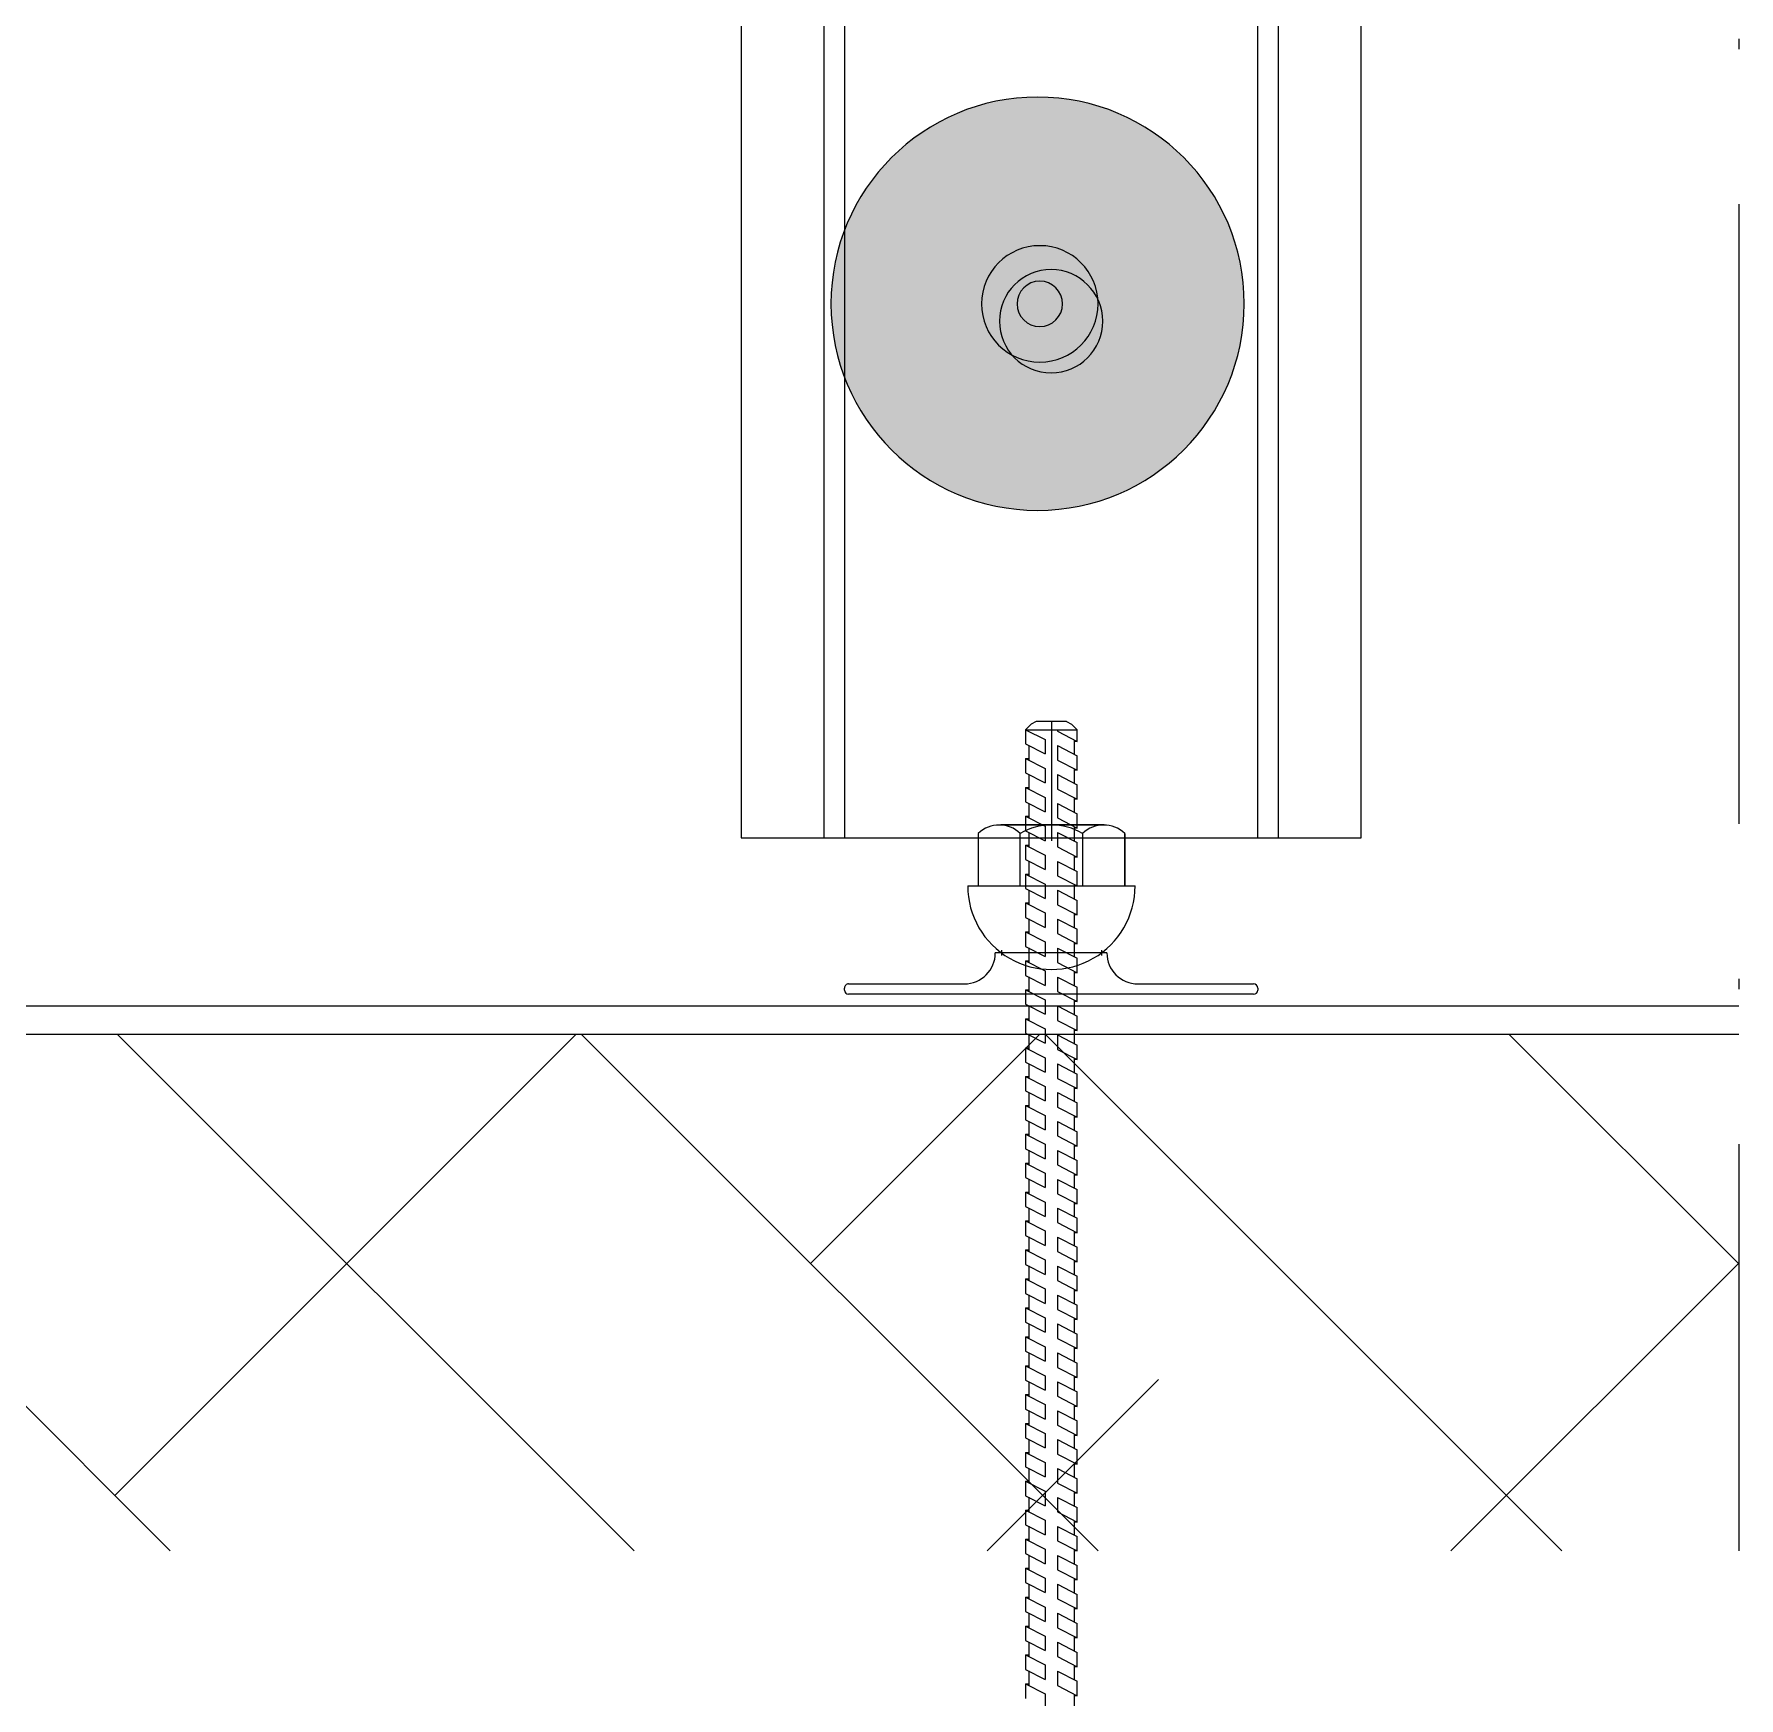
# Model space of a CAD drawing. Header units: millimetres. Extents: x -1985 to 969, y 203 to 500.
# Drawn here: x -1811.1 to -1794.6, y 238.43 to 254.54 of the extents above; entities that cross this region are included whole.
import ezdxf

# ---------------------------------------------------------------- set-up
doc = ezdxf.new("R2010")
doc.units = ezdxf.units.MM
doc.linetypes.add('ACAD_ISO10W100', pattern=[18, 12, -3, 0, -3])
for name, color, linetype in [('А_1500_90', 7, 'Continuous'), ('А_1500_Г', 7, 'Continuous'), ('А_1500_Ш', 7, 'Continuous'), ('А_16', 7, 'Continuous'), ('Контур', 252, 'Continuous'), ('Подхват', 252, 'Continuous'), ('ШПАЛА', 7, 'Continuous')]:
    doc.layers.add(name, color=color, linetype=linetype)

# ---------------------------------------------------------------- blocks, each defined once
blk = doc.blocks.new('A$C58D363DF')
at = {"layer": 'Подхват', "color": 252}
for p, q in [((-3821.35, -415.3), (-3821.35, -115.3)), ((-3821.35, -115.3), (-1321.35, -115.3)), ((-3821.35, -155.3), (-1321.35, -155.3)), ((-3821.35, -165.3), (-1321.35, -165.3)), ((-1321.35, -365.3), (-3821.35, -365.3)), ((-1321.35, -375.3), (-3821.35, -375.3)), ((-1321.35, -415.3), (-3821.35, -415.3))]:
    blk.add_line(p, q, dxfattribs=at)
blk.add_circle((-3571.34, -265.3), 25, dxfattribs=at)
blk = doc.blocks.new('А_1500_Ш')
at = {"layer": 'А_1500_Ш'}
for p, q in [((-98, 0), (0, 0)), ((0, 0), (98, 0)), ((-100, -3), (-100, -2)), ((-42, -5), (-98, -5)), ((98, -5), (42, -5)), ((100, -2), (100, -3)), ((-27, -20), (-27, -20)), ((-27, -20), (27, -20)), ((27, -20), (27, -20))]:
    blk.add_line(p, q, dxfattribs=at)
at = {"layer": 'А_1500_Ш', "color": 253}
for points in [[(-24.38, -21.32), (-24.38, -18.68)], [(24.05, -21.32), (24.05, -18.68)]]:
    blk.add_lwpolyline(points, dxfattribs=at)
at = {"layer": 'А_1500_Ш'}
for centre, radius, start, end in [((98, -2), 2, 0, 90), ((-98, -2), 2, 90, 180), ((-98, -3), 2, 180, 270), ((-42, -20), 15, 0, 90), ((42, -20), 15, 90, 180), ((98, -3), 2, 270, 0)]:
    blk.add_arc(centre, radius, start, end, dxfattribs=at)
blk = doc.blocks.new('А_1500_Г')
at = {"layer": 'А_1500_Г'}
for p, q in [((40.49, 29.55), (-40.49, 29.55)), ((-35.49, 29.55), (-35.49, 4.16)), ((-35.49, 4.16), (-35.49, 29.55)), ((-15.07, 4.16), (-15.07, 29.55)), ((15.08, 29.55), (15.08, 4.16)), ((35.49, 4.16), (35.49, 29.55)), ((-25.58, 0), (0, 0)), ((0, 0), (-24.48, 0)), ((25.58, 0), (0, 0)), ((0, 0), (24.48, 0))]:
    blk.add_line(p, q, dxfattribs=at)
for centre, radius, start, end in [((0, 29.55), 40.49, 359.99883, 180.00117), ((-25.28, 15.02), 14.9, 226.77811, 313.22189), ((0, 29.78), 29.73, 239.52683, 270), ((0, 29.78), 29.73, 270, 300.47317), ((25.28, 15.02), 14.9, 226.77811, 313.22189)]:
    blk.add_arc(centre, radius, start, end, dxfattribs=at)
at = {"layer": 'А_1500_Ш', "color": 253}
blk.add_lwpolyline([(-24.21, 62), (24.21, 62)], dxfattribs=at)
blk = doc.blocks.new('196')
at = {"layer": 'А_1500_90'}
for p, q in [((-12.51, 471.5), (-12.51, 464.5)), ((-12.51, 471.5), (-11, 471.5)), ((-2.86, 466.58), (-12.51, 471.5)), ((-11, 470.73), (-11, 477.74)), ((2.99, 470.61), (2.99, 477.61)), ((12.49, 465.77), (2.99, 470.61)), ((12.49, 465.77), (12.49, 472.77)), ((-2.86, 459.58), (-12.51, 464.5)), ((-11, 456.75), (-11, 463.73)), ((-2.86, 459.58), (-2.86, 466.58)), ((12.49, 458.76), (2.99, 463.6)), ((2.99, 456.6), (2.99, 463.6)), ((11, 459.52), (11, 466.53)), ((12.49, 465.77), (11, 465.77)), ((-12.51, 457.52), (-12.51, 450.52)), ((-12.51, 457.52), (-11, 457.52)), ((-2.86, 452.6), (-12.51, 457.52)), ((12.49, 451.76), (2.99, 456.6)), ((12.49, 451.76), (12.49, 458.76)), ((-2.86, 445.6), (-12.51, 450.52)), ((-11, 442.74), (-11, 449.75)), ((-2.86, 445.6), (-2.86, 452.6)), ((12.49, 444.78), (2.99, 449.62)), ((2.99, 442.62), (2.99, 449.62)), ((11, 445.54), (11, 452.52)), ((12.49, 451.76), (11, 451.76)), ((-12.51, 443.51), (-12.51, 436.51)), ((-12.51, 443.51), (-11, 443.51)), ((-2.86, 438.59), (-12.51, 443.51)), ((-2.86, 431.59), (-2.86, 438.59)), ((12.49, 437.78), (2.99, 442.62)), ((11, 431.53), (11, 438.54)), ((12.49, 437.78), (11, 437.78)), ((12.49, 437.78), (12.49, 444.78)), ((-2.86, 431.59), (-12.51, 436.51)), ((-12.51, 429.5), (-12.51, 422.5)), ((-12.51, 429.5), (-11, 429.5)), ((-2.86, 424.58), (-12.51, 429.5)), ((-11, 428.73), (-11, 435.74)), ((12.49, 430.77), (2.99, 435.61)), ((2.99, 428.61), (2.99, 435.61)), ((12.49, 423.77), (12.49, 430.77)), ((-2.86, 417.58), (-12.51, 422.5)), ((-11, 414.72), (-11, 421.73)), ((-2.86, 417.58), (-2.86, 424.58)), ((12.49, 423.77), (2.99, 428.61)), ((12.49, 416.76), (2.99, 421.6)), ((2.99, 414.6), (2.99, 421.6)), ((11, 417.52), (11, 424.53)), ((12.49, 423.77), (11, 423.77)), ((-12.51, 415.49), (-12.51, 408.49)), ((-12.51, 415.49), (-11, 415.49)), ((-2.86, 410.57), (-12.51, 415.49)), ((12.49, 409.76), (2.99, 414.6)), ((12.49, 409.76), (12.49, 416.76)), ((-2.86, 403.57), (-12.51, 408.49)), ((-11, 400.7), (-11, 407.72)), ((-2.86, 403.57), (-2.86, 410.57)), ((12.49, 402.75), (2.99, 407.6)), ((2.99, 400.6), (2.99, 407.6)), ((11, 403.51), (11, 410.52)), ((12.49, 409.76), (11, 409.76)), ((-12.51, 401.46), (-12.51, 394.46)), ((-12.51, 401.46), (-11, 401.46)), ((-2.86, 396.55), (-12.51, 401.46)), ((-2.86, 389.55), (-2.86, 396.55)), ((12.49, 395.75), (2.99, 400.6)), ((11, 389.49), (11, 396.51)), ((12.49, 395.75), (12.49, 402.75)), ((-2.86, 389.55), (-12.51, 394.46)), ((-11, 386.69), (-11, 393.7)), ((12.49, 388.73), (2.99, 393.57)), ((2.99, 386.57), (2.99, 393.57)), ((12.49, 395.75), (11, 395.75)), ((12.49, 381.73), (12.49, 388.73)), ((-12.51, 387.45), (-12.51, 380.45)), ((-12.51, 387.45), (-11, 387.45)), ((-2.86, 382.54), (-12.51, 387.45)), ((-2.86, 375.54), (-12.51, 380.45)), ((-11, 372.73), (-11, 379.69)), ((-2.86, 375.54), (-2.86, 382.54)), ((12.49, 381.73), (2.99, 386.57)), ((12.49, 374.72), (2.99, 379.56)), ((2.99, 372.56), (2.99, 379.56)), ((11, 375.48), (11, 382.49)), ((12.49, 381.73), (11, 381.73)), ((-12.51, 373.5), (-12.51, 366.5)), ((-12.51, 373.5), (-11, 373.5)), ((-2.86, 368.59), (-12.51, 373.5)), ((12.49, 367.72), (2.99, 372.56)), ((12.49, 367.72), (12.49, 374.72)), ((-2.86, 361.59), (-12.51, 366.5)), ((-11, 358.72), (-11, 365.73)), ((-2.86, 361.59), (-2.86, 368.59)), ((12.49, 360.76), (2.99, 365.61)), ((2.99, 358.61), (2.99, 365.61)), ((11, 361.52), (11, 368.48)), ((12.49, 367.72), (11, 367.72)), ((-12.51, 359.49), (-12.51, 352.49)), ((-12.51, 359.49), (-11, 359.49)), ((-2.86, 354.58), (-12.51, 359.49)), ((12.49, 353.76), (2.99, 358.61)), ((12.49, 353.76), (12.49, 360.76)), ((-2.86, 347.58), (-12.51, 352.49)), ((-11, 344.75), (-11, 351.72)), ((-2.86, 347.58), (-2.86, 354.58)), ((12.49, 346.75), (2.99, 351.6)), ((2.99, 344.6), (2.99, 351.6)), ((11, 347.51), (11, 354.52)), ((12.49, 353.76), (11, 353.76)), ((12.49, 339.75), (12.49, 346.75)), ((-12.51, 345.52), (-12.51, 338.52)), ((-12.51, 345.52), (-11, 345.52)), ((-2.86, 340.61), (-12.51, 345.52)), ((-2.86, 333.61), (-12.51, 338.52)), ((-2.86, 333.61), (-2.86, 340.61)), ((12.49, 339.75), (2.99, 344.6)), ((11, 333.54), (11, 340.51)), ((12.49, 339.75), (11, 339.75)), ((-12.51, 331.51), (-12.51, 324.51)), ((-12.51, 331.51), (-11, 331.51)), ((-2.86, 326.6), (-12.51, 331.51)), ((-11, 330.74), (-11, 337.75)), ((12.49, 332.78), (2.99, 337.63)), ((2.99, 330.63), (2.99, 337.63)), ((12.49, 325.78), (2.99, 330.63)), ((12.49, 325.78), (12.49, 332.78)), ((-2.86, 319.6), (-12.51, 324.51)), ((-11, 316.76), (-11, 323.74)), ((-2.86, 319.6), (-2.86, 326.6)), ((12.49, 318.77), (2.99, 323.62)), ((2.99, 316.62), (2.99, 323.62)), ((11, 319.53), (11, 326.54)), ((12.49, 325.78), (11, 325.78)), ((-12.51, 317.52), (-12.51, 310.52)), ((-12.51, 317.52), (-11, 317.52)), ((-2.86, 312.61), (-12.51, 317.52)), ((12.49, 311.77), (2.99, 316.62)), ((12.49, 311.77), (12.49, 318.77)), ((-2.86, 305.61), (-12.51, 310.52)), ((-11, 302.75), (-11, 309.76)), ((-2.86, 305.61), (-2.86, 312.61)), ((12.49, 304.79), (2.99, 309.63)), ((2.99, 302.63), (2.99, 309.63)), ((11, 305.55), (11, 312.53)), ((12.49, 311.77), (11, 311.77)), ((-12.51, 303.51), (-12.51, 296.51)), ((-12.51, 303.51), (-11, 303.51)), ((-2.86, 298.6), (-12.51, 303.51)), ((-2.86, 291.6), (-2.86, 298.6)), ((12.49, 297.79), (2.99, 302.63)), ((11, 291.54), (11, 298.55)), ((12.49, 297.79), (11, 297.79)), ((12.49, 297.79), (12.49, 304.79)), ((-2.86, 291.6), (-12.51, 296.51)), ((-12.51, 289.5), (-12.51, 282.5)), ((-12.51, 289.5), (-11, 289.5)), ((-2.86, 284.59), (-12.51, 289.5)), ((-11, 288.74), (-11, 295.75)), ((12.49, 290.78), (2.99, 295.62)), ((2.99, 288.62), (2.99, 295.62)), ((12.49, 283.78), (12.49, 290.78)), ((-2.86, 277.59), (-12.51, 282.5)), ((-11, 274.73), (-11, 281.74)), ((-2.86, 277.59), (-2.86, 284.59)), ((12.49, 283.78), (2.99, 288.62)), ((12.49, 276.77), (2.99, 281.61)), ((2.99, 274.61), (2.99, 281.61)), ((11, 277.53), (11, 284.54)), ((12.49, 283.78), (11, 283.78)), ((-12.51, 275.49), (-12.51, 268.49)), ((-12.51, 275.49), (-11, 275.49)), ((-2.86, 270.58), (-12.51, 275.49)), ((12.49, 269.77), (2.99, 274.61)), ((12.49, 269.77), (12.49, 276.77)), ((-2.86, 263.58), (-12.51, 268.49)), ((-11, 260.7), (-11, 267.73)), ((-2.86, 263.58), (-2.86, 270.58)), ((12.49, 262.76), (2.99, 267.6)), ((2.99, 260.6), (2.99, 267.6)), ((11, 263.52), (11, 270.53)), ((12.49, 269.77), (11, 269.77)), ((-12.51, 261.47), (-12.51, 254.47)), ((-12.51, 261.47), (-11, 261.47)), ((-2.86, 256.56), (-12.51, 261.47)), ((-2.86, 249.56), (-2.86, 256.56)), ((12.49, 255.76), (2.99, 260.6)), ((11, 249.49), (11, 256.52)), ((12.49, 255.76), (12.49, 262.76)), ((-2.86, 249.56), (-12.51, 254.47)), ((-11, 246.69), (-11, 253.7)), ((12.49, 248.73), (2.99, 253.58)), ((2.99, 246.58), (2.99, 253.58)), ((12.49, 255.76), (11, 255.76)), ((12.49, 241.73), (12.49, 248.73)), ((-12.51, 247.46), (-12.51, 240.46)), ((-12.51, 247.46), (-11, 247.46)), ((-2.86, 242.55), (-12.51, 247.46)), ((-2.86, 235.55), (-12.51, 240.46)), ((-11, 232.74), (-11, 239.69)), ((-2.86, 235.55), (-2.86, 242.55)), ((12.49, 241.73), (2.99, 246.58)), ((12.49, 234.72), (2.99, 239.57)), ((2.99, 232.57), (2.99, 239.57)), ((11, 235.48), (11, 242.49)), ((12.49, 241.73), (11, 241.73)), ((-12.51, 233.51), (-12.51, 226.51)), ((-2.86, 228.59), (-12.51, 233.51)), ((-12.51, 233.5), (-11, 233.5)), ((12.49, 227.72), (2.99, 232.57)), ((12.49, 227.72), (12.49, 234.72)), ((-2.86, 221.59), (-12.51, 226.51)), ((-11, 218.73), (-11, 225.74)), ((-2.86, 221.59), (-2.86, 228.59)), ((12.49, 220.77), (2.99, 225.61)), ((2.99, 218.61), (2.99, 225.61)), ((11, 221.53), (11, 228.48)), ((12.49, 227.72), (11, 227.72)), ((-12.51, 219.5), (-12.51, 212.5)), ((-12.51, 219.5), (-11, 219.5)), ((-2.86, 214.58), (-12.51, 219.5)), ((-2.86, 207.58), (-2.86, 214.58)), ((12.49, 213.77), (2.99, 218.61)), ((11, 207.52), (11, 214.53)), ((12.49, 213.77), (12.49, 220.77)), ((-2.86, 207.58), (-12.51, 212.5)), ((-11, 204.76), (-11, 211.73)), ((12.49, 206.76), (2.99, 211.6)), ((2.99, 204.6), (2.99, 211.6)), ((12.49, 213.77), (11, 213.77)), ((12.49, 199.76), (12.49, 206.76)), ((-12.51, 205.53), (-12.51, 198.53)), ((-12.51, 205.53), (-11, 205.53)), ((-2.86, 200.61), (-12.51, 205.53)), ((-2.86, 193.61), (-12.51, 198.53)), ((-2.86, 193.61), (-2.86, 200.61)), ((12.49, 199.76), (2.99, 204.6)), ((11, 193.55), (11, 200.52)), ((12.49, 199.76), (11, 199.76)), ((-12.51, 191.52), (-12.51, 184.52)), ((-12.51, 191.52), (-11, 191.52)), ((-2.86, 186.6), (-12.51, 191.52)), ((-11, 190.75), (-11, 197.76)), ((12.49, 192.79), (2.99, 197.63)), ((2.99, 190.63), (2.99, 197.63)), ((12.49, 185.79), (2.99, 190.63)), ((12.49, 185.79), (12.49, 192.79)), ((-2.86, 179.6), (-12.51, 184.52)), ((-11, 176.87), (-11, 183.75)), ((-2.86, 179.6), (-2.86, 186.6)), ((12.49, 178.78), (2.99, 183.62)), ((2.99, 176.62), (2.99, 183.62)), ((11, 179.54), (11, 186.55)), ((12.49, 185.79), (11, 185.79)), ((-12.51, 177.63), (-12.51, 170.63)), ((-12.51, 177.63), (-11, 177.63)), ((-2.86, 172.72), (-12.51, 177.63)), ((12.49, 171.78), (2.99, 176.62)), ((12.49, 171.78), (12.49, 178.78)), ((-2.86, 165.72), (-12.51, 170.63)), ((-11, 162.86), (-11, 169.87)), ((-2.86, 165.72), (-2.86, 172.72)), ((12.49, 164.89), (2.99, 169.74)), ((2.99, 162.74), (2.99, 169.74)), ((11, 165.66), (11, 172.54)), ((12.49, 171.78), (11, 171.78)), ((-12.51, 163.62), (-12.51, 156.62)), ((-12.51, 163.62), (-11, 163.62)), ((-2.86, 158.71), (-12.51, 163.62)), ((-2.86, 151.71), (-2.86, 158.71)), ((12.49, 157.89), (2.99, 162.74)), ((11, 151.65), (11, 158.66)), ((12.49, 157.89), (11, 157.89)), ((12.49, 157.89), (12.49, 164.89)), ((-2.86, 151.71), (-12.51, 156.62)), ((-12.51, 149.61), (-12.51, 142.61)), ((-12.51, 149.61), (-11, 149.61)), ((-2.86, 144.7), (-12.51, 149.61)), ((-11, 148.85), (-11, 155.86)), ((12.49, 150.89), (2.99, 155.73)), ((2.99, 148.73), (2.99, 155.73)), ((12.49, 143.89), (2.99, 148.73)), ((12.49, 143.89), (12.49, 150.89)), ((-2.86, 137.7), (-12.51, 142.61)), ((-11, 134.84), (-11, 141.85)), ((-2.86, 137.7), (-2.86, 144.7)), ((12.49, 136.88), (2.99, 141.72)), ((2.99, 134.72), (2.99, 141.72)), ((11, 137.64), (11, 144.65)), ((12.49, 143.89), (11, 143.89)), ((-12.51, 135.6), (-12.51, 128.6)), ((-12.51, 135.6), (-11, 135.6)), ((-2.86, 130.69), (-12.51, 135.6)), ((12.49, 129.88), (2.99, 134.72)), ((12.49, 129.88), (12.49, 136.88)), ((-2.86, 123.69), (-12.51, 128.6)), ((-11, 120.81), (-11, 127.84)), ((-2.86, 123.69), (-2.86, 130.69)), ((12.49, 122.87), (2.99, 127.71)), ((2.99, 120.71), (2.99, 127.71)), ((11, 123.63), (11, 130.64)), ((12.49, 129.88), (11, 129.88)), ((-12.51, 121.58), (-12.51, 114.58)), ((-12.51, 121.58), (-11, 121.58)), ((-2.86, 116.66), (-12.51, 121.58)), ((-2.86, 109.66), (-2.86, 116.66)), ((12.49, 115.87), (2.99, 120.71)), ((11, 109.6), (11, 116.63)), ((12.49, 115.87), (11, 115.87)), ((12.49, 115.87), (12.49, 122.87)), ((-2.86, 109.66), (-12.51, 114.58)), ((-12.51, 107.57), (-12.51, 100.57)), ((-12.51, 107.57), (-11, 107.57)), ((-2.86, 102.66), (-12.51, 107.57)), ((-11, 106.8), (-11, 113.81)), ((12.49, 108.84), (2.99, 113.69)), ((2.99, 106.69), (2.99, 113.69)), ((12.49, 101.84), (12.49, 108.84)), ((-2.86, 95.66), (-12.51, 100.57)), ((-11, 92.85), (-11, 99.8)), ((-2.86, 95.66), (-2.86, 102.66)), ((12.49, 101.84), (2.99, 106.69)), ((12.49, 94.83), (2.99, 99.68)), ((2.99, 92.68), (2.99, 99.68)), ((11, 95.59), (11, 102.6)), ((12.49, 101.84), (11, 101.84)), ((-12.51, 93.61), (-12.51, 86.61)), ((-12.51, 93.61), (-11, 93.61)), ((-2.86, 88.7), (-12.51, 93.61)), ((12.49, 87.83), (2.99, 92.68)), ((12.49, 87.83), (12.49, 94.83)), ((-2.86, 81.7), (-12.51, 86.61)), ((-11, 78.84), (-11, 85.85)), ((-2.86, 81.7), (-2.86, 88.7)), ((12.49, 80.88), (2.99, 85.72)), ((2.99, 78.72), (2.99, 85.72)), ((11, 81.64), (11, 88.59)), ((12.49, 87.83), (11, 87.83)), ((-12.51, 79.6), (-12.51, 72.6)), ((-12.51, 79.6), (-11, 79.6)), ((-2.86, 74.69), (-12.51, 79.6)), ((-2.86, 67.69), (-2.86, 74.69)), ((12.49, 73.88), (2.99, 78.72)), ((11, 67.63), (11, 74.64)), ((12.49, 73.88), (12.49, 80.88)), ((-2.86, 67.69), (-12.51, 72.6)), ((-11, 64.87), (-11, 71.84)), ((12.49, 66.87), (2.99, 71.71)), ((2.99, 64.71), (2.99, 71.71)), ((12.49, 73.88), (11, 73.88)), ((12.49, 59.87), (12.49, 66.87)), ((-12.51, 65.64), (-12.51, 58.64)), ((-12.51, 65.64), (-11, 65.64)), ((-2.86, 60.72), (-12.51, 65.64)), ((-2.86, 53.72), (-12.51, 58.64)), ((-11, 50.86), (-11, 57.87)), ((-2.86, 53.72), (-2.86, 60.72)), ((12.49, 59.87), (2.99, 64.71)), ((11, 53.66), (11, 60.63)), ((12.49, 59.87), (11, 59.87)), ((-12.51, 51.63), (-12.51, 44.63)), ((-12.51, 51.63), (-11, 51.63)), ((-2.86, 46.71), (-12.51, 51.63)), ((12.49, 52.9), (2.99, 57.74)), ((2.99, 50.74), (2.99, 57.74)), ((12.49, 45.9), (2.99, 50.74)), ((12.49, 45.9), (12.49, 52.9)), ((-2.86, 39.71), (-12.51, 44.63)), ((-11, 36.85), (-11, 43.86)), ((-2.86, 39.71), (-2.86, 46.71)), ((12.49, 38.89), (2.99, 43.73)), ((2.99, 36.73), (2.99, 43.73)), ((11, 39.65), (11, 46.66)), ((12.49, 45.9), (11, 45.9)), ((-12.51, 37.62), (-12.51, 30.62)), ((-12.51, 37.62), (-11, 37.62)), ((-2.86, 32.7), (-12.51, 37.62)), ((12.49, 31.89), (2.99, 36.73)), ((12.49, 31.89), (12.49, 38.89)), ((-2.86, 25.7), (-12.51, 30.62)), ((-11, 22.85), (-11, 29.85)), ((-2.86, 25.7), (-2.86, 32.7)), ((12.49, 24.88), (2.99, 29.73)), ((2.99, 22.73), (2.99, 29.73)), ((11, 25.64), (11, 32.65)), ((12.49, 31.89), (11, 31.89)), ((12.49, 17.88), (12.49, 24.88)), ((-12.51, 23.62), (-11, 23.62)), ((-12.51, 23.62), (-12.51, 16.62)), ((-2.86, 18.7), (-12.51, 23.62)), ((-2.86, 11.7), (-12.51, 16.62)), ((-2.86, 11.7), (-2.86, 18.7)), ((12.49, 17.88), (2.99, 22.73)), ((11, 11.64), (11, 18.64)), ((12.49, 17.88), (11, 17.88)), ((-12.51, 9.65), (-12.51, 4)), ((-2.86, 4.73), (-12.51, 9.65)), ((-12.51, 9.65), (-11, 9.65)), ((-11, 8.88), (-11, 15.85)), ((2.99, 8.73), (2.99, 15.73)), ((12.49, 10.88), (2.99, 15.73)), ((12.49, 4), (2.99, 8.73)), ((12.49, 4), (12.49, 10.88)), ((12.49, 4), (-12.51, 4)), ((-9.74, 1.24), (-12.5, 4)), ((-7.31, 0), (-9.74, 1.24)), ((-7.31, 0), (7.31, 0)), ((-2.86, 4), (-2.86, 4.73)), ((7.31, 0), (9.74, 1.24)), ((9.74, 1.24), (12.49, 4))]:
    blk.add_line(p, q, dxfattribs=at)
at = {"layer": 'А_1500_90', "color": 253}
blk.add_line((0, 0), (0, 57.74), dxfattribs=at)
at = {"layer": 'А_1500_Г'}
blk.add_blockref('А_1500_Г', (0, 50), dxfattribs=at)
at = {"layer": 'А_1500_Ш', "color": 253}
blk.add_blockref('А_1500_Ш', (0.16, 132), dxfattribs=at)
blk = doc.blocks.new('Метал. анкер')
h = blk.add_hatch(color=3)
edge = h.paths.add_edge_path(flags=16)
edge.add_arc((-135428.28, -15828.93), 28.19, 0, 360)
edge = h.paths.add_edge_path()
edge.add_arc((-135428.36, -15827.89), 100, 0, 360)
h = blk.add_hatch(color=0)
edge = h.paths.add_edge_path()
edge.add_arc((-135428.28, -15828.93), 28.19, 0, 360)
edge = h.paths.add_edge_path(flags=17)
edge.add_arc((-135428.28, -15828.93), 11, 0, 360)
h = blk.add_hatch(color=4)
edge = h.paths.add_edge_path()
edge.add_arc((-135428.28, -15828.93), 11, 0, 360)
at = {"color": 0}
for centre, radius in [((-135428.36, -15827.89), 100), ((-135428.28, -15828.93), 28.19)]:
    blk.add_circle(centre, radius, dxfattribs=at)
blk.add_circle((-135428.28, -15828.93), 11)
blk = doc.blocks.new('основной')
at = {"layer": 'ШПАЛА', "color": 0, "extrusion": (0, 0, -1), "xscale": -1, "zscale": -1, "rotation": 90}
blk.add_blockref('Метал. анкер', (-383852.47, -246263.8), dxfattribs=at)

msp = doc.modelspace()

# ---------------------------------------------------------------- linework, layer by layer
for p, q in [((-1794.595, 244.854), (-1867.248, 244.854)), ((-1809.778, 239.854), (-1814.778, 244.854)), ((-1810.315, 240.391), (-1805.853, 244.854)), ((-1805.288, 239.854), (-1810.288, 244.854)), ((-1800.798, 239.854), (-1805.798, 244.854)), ((-1803.58, 242.636), (-1801.363, 244.854)), ((-1796.308, 239.854), (-1801.308, 244.854)), ((-1794.595, 242.632), (-1796.818, 244.854)), ((-1797.382, 239.854), (-1794.595, 242.641)), ((-1801.872, 239.854), (-1800.213, 241.514))]:
    msp.add_line(p, q)
at = {"layer": 'А_16', "color": 250, "linetype": 'ACAD_ISO10W100', "ltscale": 0.5}
msp.add_lwpolyline([(-1794.595, 343.891), (-1794.595, 239.854)], dxfattribs=at)
at = {"layer": 'Контур', "color": 250}
msp.add_lwpolyline([(-1867.248, 245.131), (-1794.595, 245.131)], dxfattribs=at)

# ---------------------------------------------------------------- block references
at = {"xscale": -0.01999999999998181, "yscale": 0.01999999999998181, "zscale": 0.02}
msp.add_blockref('основной', (5559.109, 2468.635), dxfattribs=at)
at = {"color": 250, "yscale": 0.01999999999998181, "zscale": 0.02}
for name, p, xscale, rotation in [('A$C58D363DF', (-1795.946, 323.184), -0.01999999999998181, 270), ('196', (-1801.249, 247.883), 0.01999999999998181, 180)]:
    msp.add_blockref(name, p, dxfattribs=dict(at, xscale=xscale, rotation=rotation))

doc.saveas('drawing.dxf')
